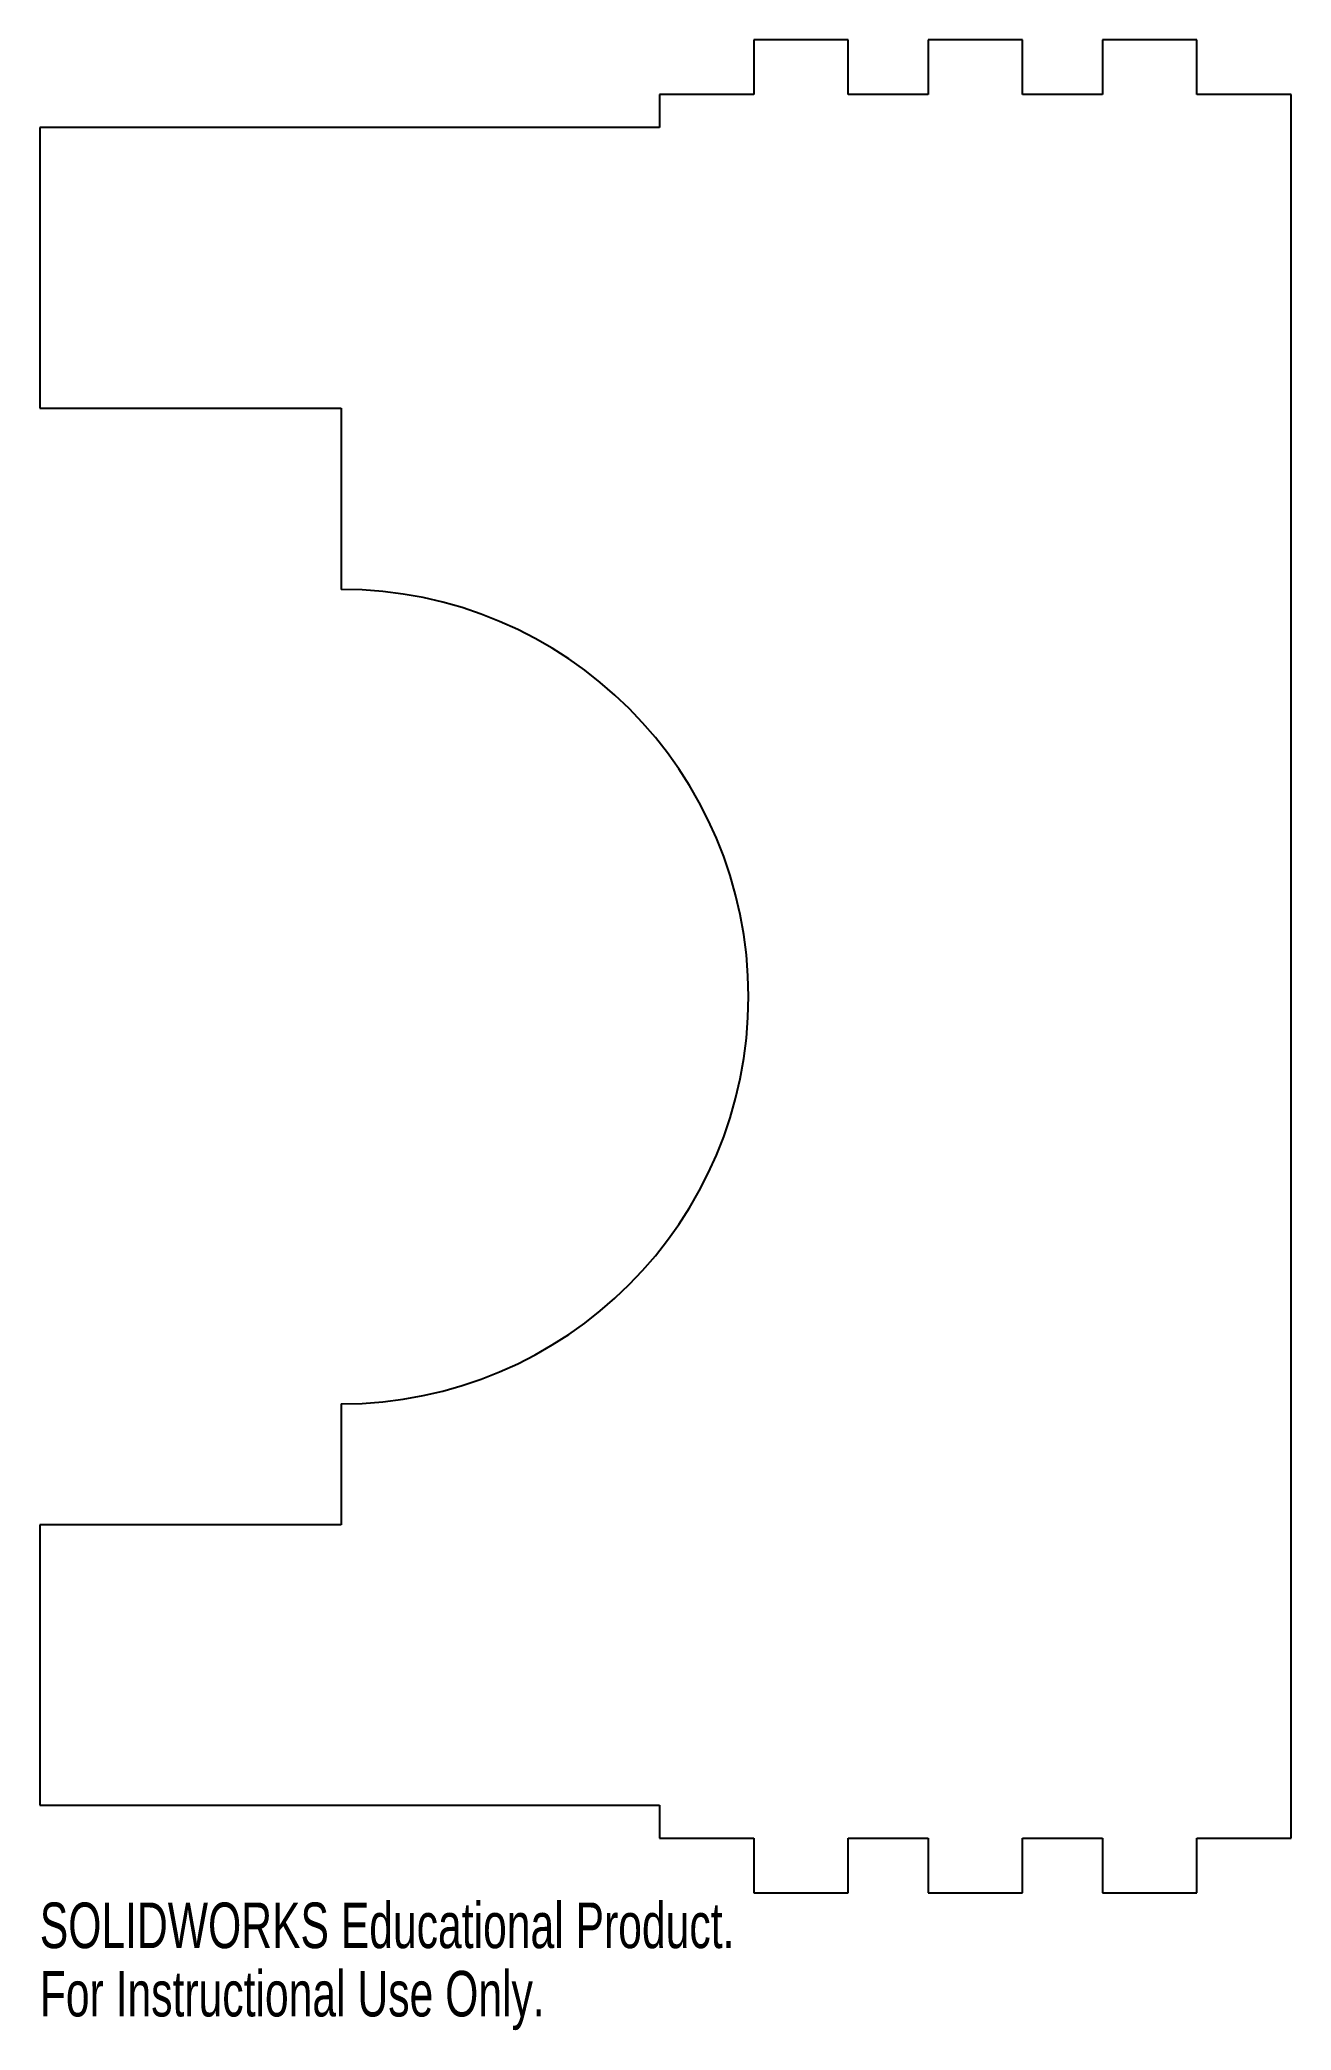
# Model space of a CAD drawing. Header units: millimetres. Extents: x -66 to 67, y -20 to 191.
import ezdxf

# ---------------------------------------------------------------- set-up
doc = ezdxf.new("R2010")
doc.units = ezdxf.units.MM
doc.styles.add('SLDTEXTSTYLE0', font='TXT', dxfattribs={"width": 0.7})

msp = doc.modelspace()

# ---------------------------------------------------------------- linework, layer by layer
at = {"color": 7, "linetype": 'Continuous', "lineweight": 25}
for p, q in [((20, 190.8), (10, 190.8)), ((10, 190.8), (10, 185)), ((20, 185), (20, 190.8)), ((38.5, 190.8), (28.5, 190.8)), ((28.5, 190.8), (28.5, 185)), ((38.5, 185), (38.5, 190.8)), ((57, 190.8), (47, 190.8)), ((47, 190.8), (47, 185)), ((57, 185), (57, 190.8)), ((10, 185), (0, 185)), ((0, 185), (0, 181.5)), ((28.5, 185), (20, 185)), ((47, 185), (38.5, 185)), ((67, 185), (57, 185)), ((67, 0), (67, 185)), ((0, 181.5), (-65.74, 181.5)), ((-65.74, 181.5), (-65.74, 151.72)), ((-65.74, 151.72), (-33.78, 151.72)), ((-33.78, 151.72), (-33.78, 132.5)), ((-33.78, 46.08), (-33.78, 33.27)), ((-33.78, 33.27), (-65.74, 33.27)), ((-65.74, 33.27), (-65.74, 3.5)), ((-65.74, 3.5), (0, 3.5)), ((0, 3.5), (0, 0)), ((0, 0), (10, 0)), ((10, 0), (10, -5.8)), ((20, -5.8), (20, 0)), ((20, 0), (28.5, 0)), ((28.5, 0), (28.5, -5.8)), ((38.5, -5.8), (38.5, 0)), ((38.5, 0), (47, 0)), ((47, 0), (47, -5.8)), ((57, -5.8), (57, 0)), ((57, 0), (67, 0)), ((10, -5.8), (20, -5.8)), ((28.5, -5.8), (38.5, -5.8)), ((47, -5.8), (57, -5.8))]:
    msp.add_line(p, q, dxfattribs=at)
msp.add_arc((-33.78, 89.29), 43.21, 270, 90, dxfattribs=at)

# ---------------------------------------------------------------- texts
at = {"color": 7, "linetype": 'Continuous', "char_height": 4.8336, "attachment_point": 1, "style": 'SLDTEXTSTYLE0'}
for s, insert in [('SOLIDWORKS Educational Product.', (-65.74, -6.82)), ('For Instructional Use Only.', (-65.74, -14.07))]:
    msp.add_mtext(s, dxfattribs=dict(at, insert=insert))

doc.saveas('drawing.dxf')
